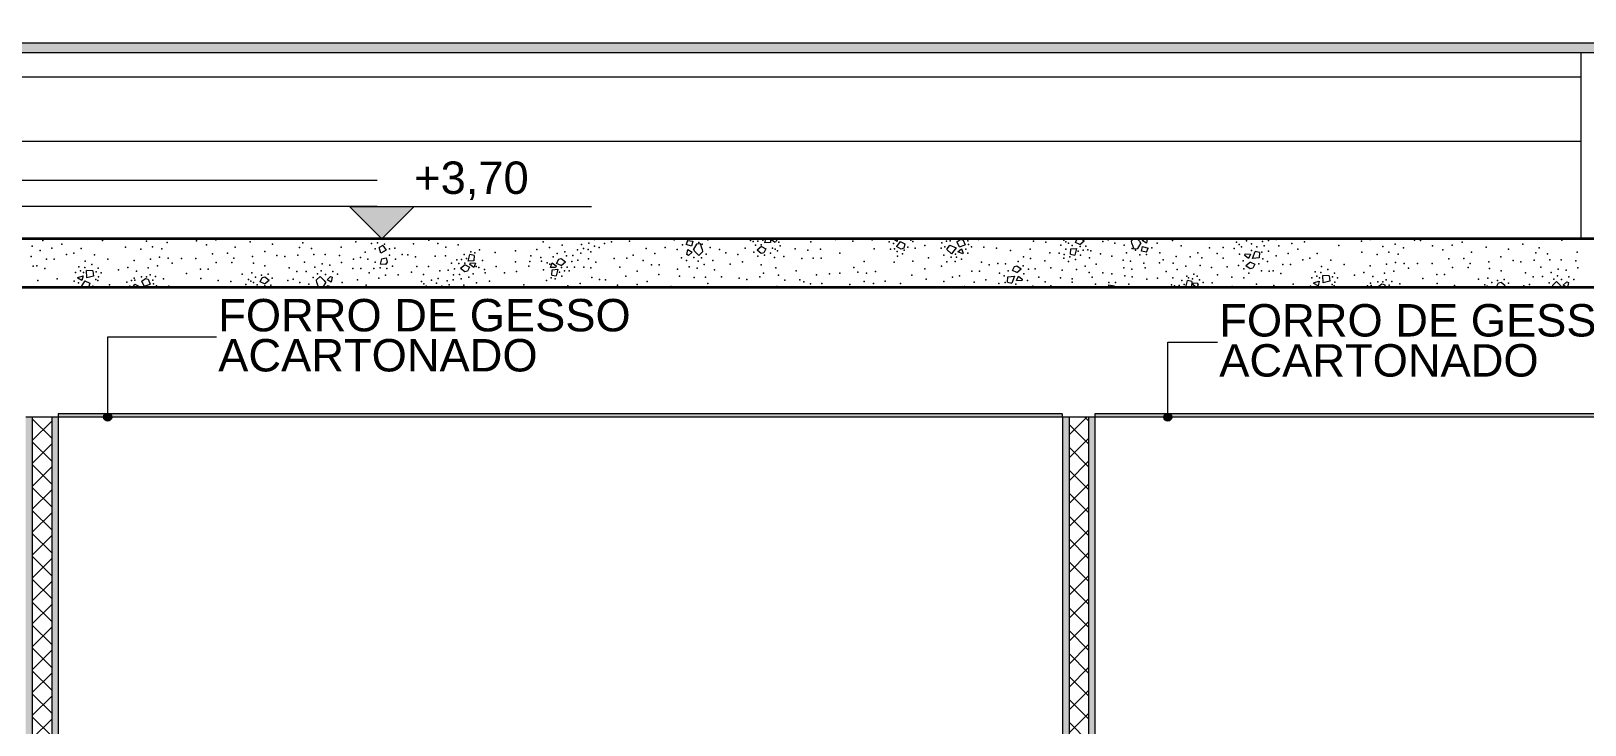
# Model space of a CAD drawing. Header units: metres. Extents: x -1783 to 21505, y -57 to 13660.
# Drawn here: x 17388 to 17867.5, y 7532 to 7746 of the extents above; entities that cross this region are included whole.
import ezdxf

# ---------------------------------------------------------------- set-up
doc = ezdxf.new("R2010")
doc.units = ezdxf.units.M
doc.header["$MEASUREMENT"] = 0
doc.linetypes.add('broken', pattern=[2.46944, 1.41111, -1.05833])
for name, color, linetype, lineweight, true_color in [('01_A Corte AA_1_COTAS CORTE_Caneta_No__25', 7, 'Continuous', 13, 0x982312), ('01_A Corte AA_1_ESTRUTURA-COB.EST_Caneta_No__16', 7, 'Continuous', 0, 0xc9c9c9), ('01_A Corte AA_1_ESTRUTURA-COB.EST_Caneta_No__97', 7, 'Continuous', 5, 0x6b6b6b)]:
    doc.layers.add(name, color=color, linetype=linetype, lineweight=lineweight, true_color=true_color)
for name, color, linetype, lineweight in [('01_A Corte AA_1_ESTRUTURA-COB.EST_Caneta_No__241', 7, 'Continuous', 13), ('01_A Corte AA_1_FORRO.EXEC_Caneta_No__241', 7, 'Continuous', 13), ('01_A Corte AA_1_LAJES.EST_Caneta_No__1', 7, 'Continuous', 35), ('01_A Corte AA_1_LAJES.EST_Caneta_No__241', 7, 'Continuous', 13), ('01_A Corte AA_1_NOTAS-LAYOUT.EXEC_Caneta_No__241', 7, 'Continuous', 13), ('01_A Corte AA_1_NOTAS-LAYOUT.EXEC_Caneta_No__5', 7, 'Continuous', 15), ('01_A Corte AA_1_PAREDE CONSTRUIR_Caneta_No__241', 7, 'Continuous', 13), ('01_A Corte AA_1_PAREDE CONSTRUIR_Caneta_No__83', 84, 'Continuous', 0)]:
    doc.layers.add(name, color=color, linetype=linetype, lineweight=lineweight)
for name, color, linetype in [('01_A Corte AA_1_FORRO.EXEC', 7, 'Continuous'), ('01_A Corte AA_1_NOTAS-LAYOUT.EXEC', 7, 'Continuous'), ('01_A Corte AA_1_PAREDE CONSTRUIR', 7, 'Continuous'), ('cotas', 7, 'Continuous'), ('COTAS EXECUTIVO.EXEC', 7, 'Continuous')]:
    doc.layers.add(name, color=color, linetype=linetype)
doc.styles.add('GENERATED_STYLE_1', font='arial.ttf')
pattern_1 = [(45, (22447.5286, 7311.9294), (-3.535534, 3.535534), []), (135, (22447.5286, 7311.9294), (3.535534, 3.535534), [])]

# ---------------------------------------------------------------- blocks, each defined once
blk = doc.blocks.new('*X6658', base_point=(-79.8343, -33.8088))
at = {"layer": '01_A Corte AA_1_LAJES.EST_Caneta_No__241', "color": 7, "linetype": 'Continuous', "lineweight": 13, "ltscale": 1000}
for p, q in [((-48.5696, 3.6953), (-48.5742, 3.6828)), ((-48.5696, 3.6953), (-48.5532, 3.6924)), ((-48.5532, 3.6924), (-48.5573, 3.6771)), ((-48.3316, 3.6877), (-48.3286, 3.7)), ((-48.3138, 3.7), (-48.3142, 3.6888)), ((-48.3098, 3.6962), (-48.3089, 3.7)), ((-48.3017, 3.6895), (-48.3098, 3.6962)), ((-48.2938, 3.6977), (-48.2963, 3.6916)), ((-48.2938, 3.6977), (-48.2953, 3.7)), ((-47.9233, 3.6922), (-47.9362, 3.6998)), ((-47.9215, 3.7), (-47.9233, 3.6922)), ((-47.7385, 3.6906), (-47.7268, 3.6985)), ((-47.7268, 3.6985), (-47.7187, 3.6962)), ((-47.7187, 3.6962), (-47.7127, 3.6812)), ((-47.373, 3.6889), (-47.3676, 3.7)), ((-47.3597, 3.6825), (-47.346, 3.6936)), ((-47.3541, 3.7), (-47.346, 3.6936)), ((-47.1993, 3.6943), (-47.1934, 3.7)), ((-47.1984, 3.6859), (-47.1993, 3.6943)), ((-47.1824, 3.7), (-47.1755, 3.6929)), ((-47.1755, 3.6929), (-47.1712, 3.6858)), ((-47.167, 3.6945), (-47.1611, 3.7)), ((-47.1538, 3.687), (-47.167, 3.6945)), ((-47.1515, 3.7), (-47.1538, 3.687)), ((-49.5097, 3.679), (-49.5218, 3.6735)), ((-49.5164, 3.6556), (-49.5218, 3.6735)), ((-49.5002, 3.6654), (-49.5164, 3.6556)), ((-49.5097, 3.679), (-49.5002, 3.6654)), ((-49.2462, 3.6312), (-49.2411, 3.6518)), ((-49.2281, 3.649), (-49.2411, 3.6518)), ((-49.2281, 3.649), (-49.2288, 3.6323)), ((-48.5573, 3.6771), (-48.5742, 3.6828)), ((-48.5717, 3.6512), (-48.5688, 3.6668)), ((-48.5666, 3.6491), (-48.5717, 3.6512)), ((-48.5688, 3.6668), (-48.5556, 3.6593)), ((-48.5556, 3.6593), (-48.5666, 3.6491)), ((-48.5422, 3.684), (-48.5514, 3.668)), ((-48.5471, 3.661), (-48.5514, 3.668)), ((-48.5349, 3.6484), (-48.5471, 3.661)), ((-48.5302, 3.6847), (-48.5422, 3.684)), ((-48.5233, 3.6596), (-48.5349, 3.6484)), ((-48.5242, 3.668), (-48.5302, 3.6847)), ((-48.5242, 3.668), (-48.5233, 3.6596)), ((-48.3417, 3.6759), (-48.3553, 3.6648)), ((-48.3427, 3.6548), (-48.3553, 3.6648)), ((-48.3345, 3.6568), (-48.3427, 3.6548)), ((-48.3417, 3.6759), (-48.3284, 3.6695)), ((-48.3284, 3.6695), (-48.3345, 3.6568)), ((-48.3142, 3.6888), (-48.3316, 3.6877)), ((-48.3017, 3.6895), (-48.2963, 3.6916)), ((-47.914, 3.6917), (-47.9246, 3.6759)), ((-47.9106, 3.668), (-47.9246, 3.6759)), ((-47.914, 3.6917), (-47.8987, 3.6849)), ((-47.9028, 3.6713), (-47.9106, 3.668)), ((-47.8987, 3.6849), (-47.9028, 3.6713)), ((-47.7692, 3.6668), (-47.7603, 3.6809)), ((-47.7692, 3.6668), (-47.7551, 3.654)), ((-47.7603, 3.6809), (-47.7413, 3.6721)), ((-47.7413, 3.6721), (-47.7551, 3.654)), ((-47.7309, 3.6757), (-47.7385, 3.6906)), ((-47.7359, 3.6601), (-47.724, 3.6694)), ((-47.7206, 3.6535), (-47.7359, 3.6601)), ((-47.7309, 3.6757), (-47.7127, 3.6812)), ((-47.724, 3.6694), (-47.7187, 3.6554)), ((-47.7187, 3.6554), (-47.7206, 3.6535)), ((-47.3878, 3.6529), (-47.3872, 3.6696)), ((-47.3878, 3.6529), (-47.3748, 3.6501)), ((-47.3872, 3.6696), (-47.3698, 3.6707)), ((-47.3698, 3.6707), (-47.3748, 3.6501)), ((-47.3597, 3.6825), (-47.373, 3.6889)), ((-47.1984, 3.6859), (-47.1924, 3.6692)), ((-47.1924, 3.6692), (-47.1804, 3.6699)), ((-47.1804, 3.6699), (-47.1712, 3.6858)), ((-47.1694, 3.6615), (-47.1653, 3.6768)), ((-47.153, 3.6586), (-47.1694, 3.6615)), ((-47.1653, 3.6768), (-47.1484, 3.6711)), ((-47.153, 3.6586), (-47.1484, 3.6711)), ((-46.8501, 3.6487), (-46.8488, 3.654)), ((-46.8385, 3.6392), (-46.8501, 3.6487)), ((-46.8488, 3.654), (-46.8329, 3.6532)), ((-46.8329, 3.6532), (-46.8385, 3.6392)), ((-46.8263, 3.6394), (-46.8178, 3.6607)), ((-46.8048, 3.6579), (-46.8178, 3.6607)), ((-46.8048, 3.6579), (-46.8054, 3.6412)), ((-50.4233, 3.5799), (-50.424, 3.6026)), ((-50.405, 3.6016), (-50.424, 3.6026)), ((-50.405, 3.6016), (-50.403, 3.585)), ((-49.5143, 3.6385), (-49.5185, 3.6214)), ((-49.5023, 3.621), (-49.5185, 3.6214)), ((-49.5143, 3.6385), (-49.4998, 3.6414)), ((-49.4971, 3.6276), (-49.5023, 3.621)), ((-49.4998, 3.6414), (-49.4971, 3.6276)), ((-49.2563, 3.6194), (-49.2699, 3.6083)), ((-49.2573, 3.5983), (-49.2699, 3.6083)), ((-49.2491, 3.6003), (-49.2573, 3.5983)), ((-49.2563, 3.6194), (-49.2429, 3.613)), ((-49.2429, 3.613), (-49.2491, 3.6003)), ((-49.2288, 3.6323), (-49.2462, 3.6312)), ((-49.2411, 3.6207), (-49.2397, 3.6259)), ((-49.2295, 3.6111), (-49.2411, 3.6207)), ((-49.2397, 3.6259), (-49.2238, 3.6252)), ((-49.2238, 3.6252), (-49.2295, 3.6111)), ((-48.9927, 3.6121), (-48.9871, 3.6261)), ((-48.9768, 3.6113), (-48.9927, 3.6121)), ((-48.9884, 3.5882), (-48.9878, 3.6049)), ((-48.9878, 3.6049), (-48.9704, 3.606)), ((-48.9871, 3.6261), (-48.9755, 3.6166)), ((-48.9755, 3.6166), (-48.9768, 3.6113)), ((-48.9704, 3.606), (-48.9754, 3.5854)), ((-48.9736, 3.6242), (-48.9674, 3.6369)), ((-48.9602, 3.6178), (-48.9736, 3.6242)), ((-48.9674, 3.6369), (-48.9593, 3.639)), ((-48.9602, 3.6178), (-48.9466, 3.6289)), ((-48.9593, 3.639), (-48.9466, 3.6289)), ((-47.5674, 3.6024), (-47.5613, 3.6151)), ((-47.5541, 3.596), (-47.5674, 3.6024)), ((-47.5613, 3.6151), (-47.5531, 3.6172)), ((-47.5541, 3.596), (-47.5404, 3.6072)), ((-47.5531, 3.6172), (-47.5404, 3.6072)), ((-46.8329, 3.6283), (-46.8466, 3.6172)), ((-46.8339, 3.6072), (-46.8466, 3.6172)), ((-46.8257, 3.6092), (-46.8339, 3.6072)), ((-46.8329, 3.6283), (-46.8196, 3.6219)), ((-46.8054, 3.6412), (-46.8263, 3.6394)), ((-46.8196, 3.6219), (-46.8257, 3.6092)), ((-50.4514, 3.5786), (-50.4511, 3.5812)), ((-50.4384, 3.571), (-50.4514, 3.5786)), ((-50.4511, 3.5812), (-50.4351, 3.5858)), ((-50.4291, 3.5705), (-50.4398, 3.5547)), ((-50.4313, 3.55), (-50.4398, 3.5547)), ((-50.4351, 3.5858), (-50.4384, 3.571)), ((-50.4291, 3.5705), (-50.4139, 3.5637)), ((-50.403, 3.585), (-50.4233, 3.5799)), ((-50.4139, 3.5637), (-50.418, 3.5502)), ((-50.2817, 3.55), (-50.2755, 3.5597)), ((-50.2755, 3.5597), (-50.2565, 3.5509)), ((-50.2565, 3.5509), (-50.2572, 3.55)), ((-50.2536, 3.5694), (-50.2419, 3.5774)), ((-50.2461, 3.5545), (-50.2536, 3.5694)), ((-50.2461, 3.5545), (-50.2279, 3.5601)), ((-50.2419, 3.5774), (-50.2338, 3.5751)), ((-50.2338, 3.5751), (-50.2279, 3.5601)), ((-49.8882, 3.5677), (-49.882, 3.5804)), ((-49.8748, 3.5613), (-49.8882, 3.5677)), ((-49.882, 3.5804), (-49.8738, 3.5824)), ((-49.8748, 3.5613), (-49.8612, 3.5724)), ((-49.8738, 3.5824), (-49.8612, 3.5724)), ((-49.7145, 3.5731), (-49.7029, 3.5843)), ((-49.7136, 3.5647), (-49.7145, 3.5731)), ((-49.7136, 3.5647), (-49.7083, 3.55)), ((-49.7029, 3.5843), (-49.6907, 3.5717)), ((-49.6949, 3.55), (-49.6864, 3.5647)), ((-49.6907, 3.5717), (-49.6864, 3.5647)), ((-49.6821, 3.5734), (-49.6711, 3.5836)), ((-49.669, 3.5659), (-49.6821, 3.5734)), ((-49.682, 3.55), (-49.6804, 3.5556)), ((-49.6804, 3.5556), (-49.6636, 3.5499)), ((-49.6711, 3.5836), (-49.6661, 3.5815)), ((-49.6661, 3.5815), (-49.669, 3.5659)), ((-48.9884, 3.5882), (-48.9754, 3.5854)), ((-47.5822, 3.5664), (-47.5816, 3.5831)), ((-47.5822, 3.5664), (-47.5693, 3.5636)), ((-47.5816, 3.5831), (-47.5607, 3.585)), ((-47.5607, 3.585), (-47.5693, 3.5636)), ((-47.5542, 3.5711), (-47.5485, 3.5851)), ((-47.5383, 3.5704), (-47.5542, 3.5711)), ((-47.5485, 3.5851), (-47.5369, 3.5756)), ((-47.5369, 3.5756), (-47.5383, 3.5704)), ((-47.27, 3.5581), (-47.273, 3.55)), ((-47.27, 3.5581), (-47.2536, 3.5552)), ((-47.2536, 3.5552), (-47.255, 3.55)), ((-47.032, 3.5505), (-47.0269, 3.5711)), ((-47.0146, 3.5517), (-47.032, 3.5505)), ((-47.0139, 3.5683), (-47.0269, 3.5711)), ((-47.0139, 3.5683), (-47.0146, 3.5517)), ((-47.0102, 3.559), (-47.0089, 3.5642)), ((-47.0021, 3.5523), (-47.0102, 3.559)), ((-47.0089, 3.5642), (-46.9963, 3.5636)), ((-47.0021, 3.5523), (-46.9966, 3.5544)), ((-46.9942, 3.5605), (-46.9966, 3.5544)), ((-46.9942, 3.5605), (-46.9963, 3.5636)), ((-46.6366, 3.5626), (-46.6364, 3.5652)), ((-46.6236, 3.555), (-46.6366, 3.5626)), ((-46.6364, 3.5652), (-46.6203, 3.5698)), ((-46.6203, 3.5698), (-46.6236, 3.555)), ((-46.6143, 3.5545), (-46.6174, 3.55)), ((-46.6143, 3.5545), (-46.6043, 3.55)), ((-46.6085, 3.5638), (-46.6092, 3.5866)), ((-46.5902, 3.5855), (-46.6092, 3.5866)), ((-46.5882, 3.569), (-46.6085, 3.5638)), ((-46.5902, 3.5855), (-46.5882, 3.569)), ((-46.4388, 3.5534), (-46.4271, 3.5614)), ((-46.4371, 3.55), (-46.4388, 3.5534)), ((-46.4271, 3.5614), (-46.419, 3.559)), ((-46.419, 3.559), (-46.4154, 3.55)), ((-46.0734, 3.5517), (-46.0672, 3.5644)), ((-46.0699, 3.55), (-46.0734, 3.5517)), ((-46.0672, 3.5644), (-46.0591, 3.5664)), ((-46.0591, 3.5664), (-46.0464, 3.5564)), ((-46.0542, 3.55), (-46.0464, 3.5564)), ((-45.8997, 3.5571), (-45.8881, 3.5683)), ((-45.8989, 3.55), (-45.8997, 3.5571)), ((-45.8881, 3.5683), (-45.8759, 3.5557)), ((-45.8759, 3.5557), (-45.8724, 3.55)), ((-45.8674, 3.5573), (-45.8564, 3.5675)), ((-45.8542, 3.5498), (-45.8674, 3.5573)), ((-45.8564, 3.5675), (-45.8513, 3.5655)), ((-45.8513, 3.5655), (-45.8542, 3.5498))]:
    blk.add_line(p, q, dxfattribs=at)
for p in [(-50.5595, 3.6944), (-50.3746, 3.6951), (-50.2388, 3.6924), (-50.2006, 3.6996), (-50.0854, 3.694), (-50.0253, 3.6966), (-49.8069, 3.6997), (-49.4904, 3.6987), (-49.455, 3.6992), (-49.3684, 3.696), (-49.2953, 3.6991), (-49.2124, 3.6996), (-48.9091, 3.6996), (-48.8568, 3.6975), (-48.7485, 3.6927), (-48.6105, 3.6971), (-48.5075, 3.6973), (-48.3757, 3.6952), (-48.367, 3.6922), (-48.3525, 3.6929), (-48.3369, 3.6962), (-48.1135, 3.6977), (-48.0599, 3.6929), (-48.0002, 3.6974), (-47.8805, 3.6961), (-47.8744, 3.6922), (-47.7709, 3.6926), (-47.7597, 3.6934), (-47.7045, 3.6937), (-47.6715, 3.6983), (-47.5564, 3.6992), (-47.5025, 3.693), (-47.4089, 3.6958), (-47.3359, 3.6999), (-47.2884, 3.6922), (-47.2715, 3.6966), (-47.0734, 3.6945), (-47.0068, 3.6997), (-46.8449, 3.6939), (-46.8241, 3.6991), (-46.7775, 3.695), (-46.7535, 3.6981), (-46.4897, 3.6924), (-46.4633, 3.698), (-46.326, 3.6957), (-46.3079, 3.695), (-45.8957, 3.6994), (-45.8714, 3.6957), (-50.5952, 3.6459), (-50.5923, 3.6779), (-50.5677, 3.664), (-50.5316, 3.6711), (-50.5009, 3.6838), (-50.4862, 3.6512), (-50.4639, 3.656), (-50.4413, 3.6707), (-50.3994, 3.6505), (-50.3037, 3.6748), (-50.2564, 3.6677), (-50.2209, 3.6753), (-50.1916, 3.6691), (-50.1756, 3.6884), (-50.0541, 3.6816), (-50.0358, 3.6542), (-49.9894, 3.6557), (-49.9654, 3.6748), (-49.9199, 3.6905), (-49.9122, 3.6452), (-49.8746, 3.6605), (-49.8507, 3.6839), (-49.8372, 3.6491), (-49.8129, 3.6453), (-49.7724, 3.6499), (-49.7668, 3.673), (-49.7566, 3.6878), (-49.7305, 3.6702), (-49.7232, 3.6514), (-49.6884, 3.6515), (-49.6436, 3.6481), (-49.6388, 3.6748), (-49.5933, 3.6905), (-49.5648, 3.6593), (-49.5453, 3.6853), (-49.5334, 3.6687), (-49.5263, 3.6878), (-49.5047, 3.6838), (-49.4898, 3.6499), (-49.4896, 3.6696), (-49.4734, 3.6714), (-49.4507, 3.6512), (-49.4327, 3.6505), (-49.4151, 3.685), (-49.3486, 3.6461), (-49.3406, 3.686), (-49.3165, 3.6478), (-49.3156, 3.6748), (-49.2774, 3.682), (-49.259, 3.6519), (-49.2381, 3.6604), (-49.226, 3.6573), (-49.2117, 3.666), (-49.163, 3.6582), (-49.1006, 3.6629), (-49.0528, 3.6474), (-49.0352, 3.6676), (-49.0152, 3.6906), (-48.9959, 3.6729), (-48.9849, 3.6447), (-48.972, 3.6552), (-48.9567, 3.68), (-48.9479, 3.6603), (-48.9435, 3.6477), (-48.9241, 3.6483), (-48.9091, 3.6665), (-48.8991, 3.6554), (-48.8966, 3.6826), (-48.8907, 3.67), (-48.8761, 3.6667), (-48.8739, 3.6866), (-48.8685, 3.6598), (-48.8573, 3.6771), (-48.8421, 3.6728), (-48.826, 3.6861), (-48.8042, 3.6909), (-48.7372, 3.6497), (-48.6977, 3.6707), (-48.6705, 3.6548), (-48.6385, 3.6733), (-48.6019, 3.6675), (-48.5854, 3.6815), (-48.535, 3.6889), (-48.525, 3.6838), (-48.5126, 3.6523), (-48.4999, 3.6729), (-48.4712, 3.6676), (-48.4511, 3.6573), (-48.4149, 3.652), (-48.3916, 3.6708), (-48.3655, 3.6585), (-48.3604, 3.6806), (-48.3524, 3.6466), (-48.3429, 3.6819), (-48.3319, 3.6494), (-48.3137, 3.6556), (-48.3074, 3.6716), (-48.2992, 3.6677), (-48.2925, 3.6626), (-48.2876, 3.6896), (-48.284, 3.678), (-48.2726, 3.6457), (-48.2374, 3.6688), (-48.1989, 3.6654), (-48.1892, 3.6905), (-48.159, 3.6683), (-48.1003, 3.6563), (-47.9942, 3.6696), (-47.9471, 3.6907), (-47.943, 3.668), (-47.9341, 3.6853), (-47.9312, 3.6687), (-47.9231, 3.6611), (-47.9222, 3.647), (-47.9059, 3.6533), (-47.9015, 3.665), (-47.8895, 3.6748), (-47.867, 3.6712), (-47.838, 3.6792), (-47.7874, 3.6713), (-47.7853, 3.6879), (-47.7788, 3.6496), (-47.7753, 3.6755), (-47.743, 3.6531), (-47.7112, 3.668), (-47.7045, 3.6556), (-47.703, 3.6827), (-47.6934, 3.6758), (-47.6555, 3.6746), (-47.6165, 3.6714), (-47.5731, 3.6638), (-47.5122, 3.6679), (-47.4639, 3.6896), (-47.4513, 3.6572), (-47.4231, 3.6554), (-47.4174, 3.6804), (-47.4072, 3.6521), (-47.4026, 3.6677), (-47.4022, 3.6907), (-47.394, 3.6868), (-47.3899, 3.6446), (-47.383, 3.679), (-47.3644, 3.6622), (-47.3585, 3.6765), (-47.357, 3.65), (-47.3489, 3.6655), (-47.3409, 3.6778), (-47.3344, 3.6662), (-47.3257, 3.6632), (-47.2952, 3.6542), (-47.2609, 3.6469), (-47.2514, 3.6862), (-47.2227, 3.681), (-47.2151, 3.6566), (-47.1976, 3.6701), (-47.1877, 3.665), (-47.1739, 3.6509), (-47.1532, 3.6517), (-47.1372, 3.6723), (-47.1207, 3.6864), (-47.1121, 3.6568), (-47.0615, 3.6457), (-47.0463, 3.6787), (-47.0191, 3.6443), (-46.9954, 3.6567), (-46.9587, 3.6722), (-46.9359, 3.6543), (-46.9166, 3.6734), (-46.8825, 3.6707), (-46.8755, 3.6896), (-46.8679, 3.6826), (-46.8665, 3.6529), (-46.8606, 3.6754), (-46.8299, 3.664), (-46.8293, 3.6844), (-46.8127, 3.6749), (-46.7979, 3.6586), (-46.7959, 3.6915), (-46.79, 3.6789), (-46.7775, 3.6619), (-46.7529, 3.648), (-46.7447, 3.6784), (-46.7168, 3.655), (-46.7055, 3.6855), (-46.6862, 3.6678), (-46.6661, 3.6908), (-46.6265, 3.6547), (-46.5598, 3.6791), (-46.489, 3.6588), (-46.4417, 3.6517), (-46.424, 3.6764), (-46.4061, 3.6593), (-46.3858, 3.6836), (-46.3769, 3.6531), (-46.3608, 3.6724), (-46.2706, 3.678), (-46.2393, 3.6656), (-46.2105, 3.6806), (-46.1791, 3.69), (-46.1506, 3.6588), (-46.1052, 3.6745), (-46.0598, 3.6445), (-46.0359, 3.6679), (-45.9921, 3.6837), (-45.952, 3.657), (-45.9418, 3.6718), (-45.9157, 3.6542), (-45.824, 3.6588), (-50.5893, 3.6161), (-50.5779, 3.6171), (-50.5534, 3.6089), (-50.5479, 3.637), (-50.5243, 3.6369), (-50.448, 3.6139), (-50.443, 3.6009), (-50.4301, 3.6119), (-50.4286, 3.631), (-50.4084, 3.621), (-50.3948, 3.5987), (-50.388, 3.6096), (-50.3588, 3.6369), (-50.3262, 3.6044), (-50.2972, 3.6121), (-50.2776, 3.6327), (-50.2697, 3.6), (-50.2338, 3.6105), (-50.2272, 3.6377), (-50.2055, 3.6165), (-50.1995, 3.643), (-50.1726, 3.6401), (-50.1597, 3.6251), (-50.1316, 3.6397), (-50.087, 3.6397), (-50.0728, 3.6062), (-50.0489, 3.6064), (-50.0244, 3.6271), (-49.9756, 3.6271), (-49.9696, 3.6403), (-49.9096, 3.6248), (-49.8738, 3.617), (-49.7991, 3.6109), (-49.7754, 3.5989), (-49.7516, 3.6283), (-49.7463, 3.5994), (-49.7198, 3.6123), (-49.7005, 3.6018), (-49.6977, 3.6227), (-49.6733, 3.619), (-49.6648, 3.5992), (-49.6371, 3.6266), (-49.6023, 3.6085), (-49.6007, 3.6376), (-49.5794, 3.6424), (-49.5781, 3.6087), (-49.556, 3.6378), (-49.5375, 3.6082), (-49.5339, 3.6282), (-49.5179, 3.6102), (-49.4975, 3.6083), (-49.48, 3.6152), (-49.4709, 3.6378), (-49.4213, 3.5967), (-49.4087, 3.644), (-49.4054, 3.6142), (-49.3694, 3.6151), (-49.334, 3.6013), (-49.3079, 3.6033), (-49.2983, 3.6248), (-49.2893, 3.6073), (-49.2815, 3.6357), (-49.275, 3.6241), (-49.2671, 3.6364), (-49.2574, 3.6254), (-49.2515, 3.6397), (-49.2219, 3.6151), (-49.2138, 3.6111), (-49.2022, 3.6331), (-49.1963, 3.6057), (-49.1605, 3.6142), (-49.1002, 3.6288), (-49.0975, 3.5993), (-49.0599, 3.6159), (-49.0559, 3.6296), (-49.0221, 3.6424), (-49.0203, 3.6315), (-49.0143, 3.6041), (-49.0027, 3.6261), (-48.9946, 3.6221), (-48.965, 3.5976), (-48.9591, 3.6118), (-48.9495, 3.6009), (-48.9415, 3.6131), (-48.935, 3.6015), (-48.9273, 3.63), (-48.9183, 3.6124), (-48.9087, 3.6339), (-48.8897, 3.6131), (-48.8749, 3.6383), (-48.8685, 3.6109), (-48.8526, 3.6283), (-48.7962, 3.639), (-48.7791, 3.613), (-48.7574, 3.6405), (-48.7252, 3.6), (-48.7064, 3.6329), (-48.681, 3.6195), (-48.6569, 3.6197), (-48.6007, 3.6061), (-48.5883, 3.6419), (-48.573, 3.6335), (-48.5645, 3.6137), (-48.5506, 3.6423), (-48.5401, 3.61), (-48.5373, 3.6309), (-48.5266, 3.6409), (-48.518, 3.6204), (-48.4915, 3.6333), (-48.4862, 3.6044), (-48.4387, 3.6218), (-48.3999, 3.6295), (-48.3427, 3.6203), (-48.3019, 3.6424), (-48.2975, 3.6102), (-48.2347, 3.6011), (-48.2171, 3.6393), (-48.1816, 3.6399), (-48.1578, 3.6401), (-48.0569, 3.6121), (-48.0439, 3.5971), (-48.025, 3.6298), (-47.9894, 3.5995), (-47.9319, 3.6276), (-47.8742, 3.6314), (-47.8371, 3.607), (-47.8262, 3.6418), (-47.786, 3.6162), (-47.7695, 3.6291), (-47.7563, 3.643), (-47.7436, 3.6301), (-47.7393, 3.6433), (-47.7243, 3.6376), (-47.6922, 3.6003), (-47.6686, 3.6002), (-47.6631, 3.6283), (-47.6387, 3.6202), (-47.6125, 3.6242), (-47.5883, 3.6228), (-47.5805, 3.6017), (-47.5493, 3.6302), (-47.5341, 3.6164), (-47.5335, 3.6441), (-47.5173, 3.6062), (-47.5118, 3.6393), (-47.4974, 3.6073), (-47.4677, 3.6322), (-47.4483, 3.6101), (-47.4138, 3.6034), (-47.4085, 3.6407), (-47.3941, 3.6299), (-47.3724, 3.6364), (-47.3693, 3.6051), (-47.3431, 3.6156), (-47.3309, 3.5963), (-47.3291, 3.6413), (-47.3088, 3.6221), (-47.2257, 3.634), (-47.2239, 3.6101), (-47.2031, 3.6307), (-47.1991, 3.6066), (-47.1621, 3.6248), (-47.1578, 3.6102), (-47.1132, 3.6257), (-47.1017, 3.6352), (-47.093, 3.5991), (-47.0708, 3.6249), (-47.0586, 3.6056), (-47.0324, 3.6161), (-46.988, 3.6178), (-46.9826, 3.6413), (-46.9534, 3.6111), (-46.9165, 3.6399), (-46.9044, 3.6139), (-46.8697, 3.6182), (-46.8547, 3.6319), (-46.8529, 3.6079), (-46.8065, 3.6227), (-46.7988, 3.6016), (-46.7944, 3.6382), (-46.7804, 3.6298), (-46.7746, 3.6001), (-46.7631, 3.601), (-46.7331, 3.621), (-46.7096, 3.6209), (-46.6714, 3.6352), (-46.6491, 3.6399), (-46.6332, 3.5979), (-46.6138, 3.615), (-46.5936, 3.605), (-46.5846, 3.6345), (-46.544, 3.6208), (-46.4628, 3.6167), (-46.4124, 3.6217), (-46.3907, 3.6005), (-46.3848, 3.6269), (-46.3579, 3.6241), (-46.3449, 3.6091), (-46.3168, 3.6237), (-46.2722, 3.6236), (-46.221, 3.6382), (-46.2097, 3.6111), (-46.1746, 3.6397), (-46.1608, 3.6111), (-46.1548, 3.6243), (-46.0974, 3.6292), (-46.0948, 3.6088), (-46.059, 3.601), (-46.0224, 3.6331), (-45.9981, 3.6293), (-45.9577, 3.6339), (-45.9368, 3.6123), (-45.9085, 3.6354), (-45.905, 3.5963), (-45.8829, 3.6067), (-45.8736, 3.6355), (-45.8585, 3.603), (-45.8288, 3.6321), (-45.8223, 3.6105), (-50.5751, 3.5717), (-50.5153, 3.5762), (-50.4623, 3.5695), (-50.4583, 3.5959), (-50.4493, 3.5641), (-50.434, 3.5957), (-50.4047, 3.5536), (-50.3957, 3.5749), (-50.3896, 3.571), (-50.3874, 3.5825), (-50.3821, 3.5501), (-50.3792, 3.5953), (-50.3532, 3.558), (-50.3026, 3.5501), (-50.3005, 3.5668), (-50.2905, 3.5543), (-50.286, 3.5715), (-50.2771, 3.579), (-50.2748, 3.5722), (-50.2544, 3.5831), (-50.239, 3.5831), (-50.2282, 3.5894), (-50.2197, 3.5726), (-50.2182, 3.5615), (-50.2116, 3.584), (-50.2086, 3.5546), (-50.1866, 3.5771), (-50.1706, 3.5535), (-50.1316, 3.5502), (-50.1155, 3.5932), (-50.0716, 3.578), (-50.0177, 3.5718), (-49.9791, 3.5684), (-49.9439, 3.5915), (-49.9326, 3.5592), (-49.9241, 3.5746), (-49.9173, 3.5696), (-49.9147, 3.5948), (-49.9092, 3.5656), (-49.9028, 3.5816), (-49.8982, 3.5579), (-49.8847, 3.5879), (-49.8737, 3.5553), (-49.8641, 3.5906), (-49.8561, 3.5566), (-49.8511, 3.5788), (-49.8036, 3.571), (-49.7867, 3.5754), (-49.7666, 3.5651), (-49.7379, 3.5598), (-49.7252, 3.5804), (-49.7112, 3.5918), (-49.6872, 3.5904), (-49.6524, 3.5512), (-49.6495, 3.5908), (-49.6359, 3.5652), (-49.5886, 3.5733), (-49.5614, 3.5575), (-49.5527, 3.5953), (-49.5219, 3.5785), (-49.5017, 3.5877), (-49.4739, 3.551), (-49.4629, 3.5892), (-49.4317, 3.5523), (-49.3907, 3.5684), (-49.3842, 3.5899), (-49.3831, 3.5614), (-49.3758, 3.5542), (-49.36, 3.5728), (-49.3445, 3.5632), (-49.3393, 3.5779), (-49.3279, 3.5538), (-49.3111, 3.5703), (-49.3052, 3.5578), (-49.2927, 3.5738), (-49.2924, 3.5889), (-49.2731, 3.5895), (-49.2687, 3.5769), (-49.2599, 3.5572), (-49.2446, 3.582), (-49.2316, 3.5925), (-49.2206, 3.5643), (-49.1944, 3.5948), (-49.1813, 3.5696), (-49.1342, 3.595), (-49.075, 3.5579), (-49.0049, 3.5712), (-48.9905, 3.58), (-48.9785, 3.5768), (-48.9575, 3.5853), (-48.9392, 3.5552), (-48.901, 3.5624), (-48.8759, 3.5512), (-48.8652, 3.581), (-48.8412, 3.5745), (-48.8231, 3.5738), (-48.7858, 3.5568), (-48.7606, 3.585), (-48.7257, 3.5594), (-48.6943, 3.5689), (-48.6584, 3.5905), (-48.6203, 3.5533), (-48.5942, 3.5846), (-48.5494, 3.5812), (-48.5145, 3.5813), (-48.5073, 3.5625), (-48.4653, 3.5828), (-48.457, 3.5506), (-48.4109, 3.5783), (-48.3865, 3.5745), (-48.3469, 3.5829), (-48.3355, 3.5943), (-48.2937, 3.5533), (-48.2895, 3.5878), (-48.2697, 3.5724), (-48.2267, 3.5506), (-48.2233, 3.574), (-48.211, 3.5675), (-48.1908, 3.5615), (-48.1721, 3.5885), (-48.1554, 3.562), (-48.1318, 3.5923), (-48.0997, 3.5944), (-48.0688, 3.5588), (-48.0249, 3.5681), (-48.017, 3.5943), (-47.9957, 3.562), (-47.9601, 3.5695), (-47.9128, 3.5624), (-47.8776, 3.5881), (-47.8338, 3.5752), (-47.7792, 3.568), (-47.7526, 3.5813), (-47.7303, 3.586), (-47.7156, 3.5534), (-47.6849, 3.5662), (-47.6489, 3.5732), (-47.6095, 3.5625), (-47.6066, 3.5945), (-47.5927, 3.5861), (-47.5891, 3.5657), (-47.5571, 3.5604), (-47.5323, 3.5924), (-47.5205, 3.5714), (-47.5046, 3.5537), (-47.4853, 3.5813), (-47.4659, 3.5669), (-47.4489, 3.5555), (-47.4192, 3.5799), (-47.3828, 3.5664), (-47.3827, 3.5769), (-47.3213, 3.5815), (-47.3109, 3.5599), (-47.2885, 3.5955), (-47.2698, 3.565), (-47.2609, 3.5918), (-47.2491, 3.5658), (-47.2353, 3.5517), (-47.2199, 3.586), (-47.2079, 3.5601), (-47.1973, 3.5826), (-47.1521, 3.5754), (-47.1195, 3.5789), (-47.0761, 3.5581), (-47.0726, 3.5799), (-47.0673, 3.555), (-47.0529, 3.5557), (-47.0448, 3.5712), (-47.0373, 3.559), (-47.0294, 3.5848), (-47.0239, 3.5797), (-47.0118, 3.5766), (-47.0077, 3.5913), (-46.9975, 3.5853), (-46.9902, 3.5739), (-46.988, 3.5524), (-46.9787, 3.5658), (-46.9504, 3.564), (-46.9341, 3.5891), (-46.8899, 3.5819), (-46.8896, 3.5533), (-46.8535, 3.5802), (-46.8378, 3.5941), (-46.8139, 3.5605), (-46.7603, 3.5557), (-46.7387, 3.5929), (-46.7005, 3.5602), (-46.6475, 3.5535), (-46.6435, 3.5799), (-46.6282, 3.5849), (-46.6192, 3.5797), (-46.6153, 3.5959), (-46.5809, 3.5589), (-46.58, 3.5827), (-46.5748, 3.555), (-46.5732, 3.5936), (-46.5726, 3.5665), (-46.5644, 3.5793), (-46.5115, 3.5884), (-46.4857, 3.5508), (-46.4824, 3.5961), (-46.4713, 3.5554), (-46.4623, 3.563), (-46.4601, 3.5562), (-46.4549, 3.584), (-46.4396, 3.567), (-46.4242, 3.5671), (-46.419, 3.5945), (-46.4134, 3.5734), (-46.4049, 3.5566), (-46.3968, 3.568), (-46.3718, 3.5611), (-46.3007, 3.5772), (-46.258, 3.5902), (-46.2568, 3.562), (-46.2341, 3.5904), (-46.2029, 3.5558), (-46.1643, 3.5524), (-46.1291, 3.5755), (-46.1093, 3.5586), (-46.1025, 3.5535), (-46.0999, 3.5788), (-46.088, 3.5656), (-46.0699, 3.5719), (-46.0494, 3.5746), (-46.0363, 3.5628), (-45.9888, 3.555), (-45.9843, 3.5949), (-45.9719, 3.5594), (-45.9606, 3.5829), (-45.9315, 3.5834), (-45.9104, 3.5643), (-45.8964, 3.5758), (-45.8857, 3.5858), (-45.8724, 3.5744), (-45.85, 3.5832), (-45.8347, 3.5748)]:
    blk.add_point(p, dxfattribs=at)

msp = doc.modelspace()

# ---------------------------------------------------------------- hatches: boundary and pattern name
at = {"layer": '01_A Corte AA_1_ESTRUTURA-COB.EST_Caneta_No__97', "linetype": 'Continuous', "lineweight": 5, "true_color": 0x6b6b6b}
h = msp.add_hatch(dxfattribs=at)
h.set_pattern_fill('AR_CONC_0001', color=251, scale=100, style=0, pattern_type=2)
h.set_pattern_definition([(50, (22447.53, 7311.93), (-54.6554, 4.78173), [5.715, -62.865]), (355, (22447.53, 7311.93), (-10.57303, 57.31705), [4.572, -50.29218]), (100.4514, (22452.083, 7311.53), (44.08237, 52.53533), [4.857, -53.42707]), (46.1842, (22447.53, 7327.17), (-81.3237, 12.6127), [8.5725, -94.2975]), (96.6356, (22454.306, 7326.12), (71.2212, 74.2278), [7.2855, -80.1407]), (351.1842, (22447.53, 7327.17), (71.2212, 74.2278), [6.858, -75.4379]), (21, (22455.15, 7323.36), (-45.48432, 30.67956), [5.715, -62.865]), (326, (22455.15, 7323.36), (18.5406, 55.2564), [4.572, -50.292]), (71.4514, (22458.94, 7320.803), (64.02493, 24.57683), [4.857, -53.427]), (37.5, (22447.529, 7311.93), (0.92658, 25.36651), [0, -49.6824, 0, -51.054, 0, -50.4825]), (7.5, (22447.53, 7311.93), (20.0459, 30.05417), [0, -29.1084, 0, -48.5394, 0, -19.2405]), (327.5, (22430.536, 7311.93), (-40.67718, 1.718623), [0, -19.05, 0, -59.436, 0, -78.867]), (317.5, (22422.916, 7311.93), (44.43875, 7.62795), [0, -24.765, 0, -39.4716, 0, -56.007])])
h.paths.add_polyline_path([(15816.125, 7742.312), (15816.125, 7739.297), (18026.125, 7739.297), (18026.125, 7742.312)])
at = {"layer": '01_A Corte AA_1_FORRO.EXEC', "linetype": 'Continuous', "lineweight": 0, "true_color": 0xffffff}
for points in [[(17706.197, 7627.929), (17396.363, 7627.929), (17396.363, 7626.929), (17706.197, 7626.929)], [(18026.125, 7627.929), (17716.292, 7627.929), (17716.292, 7626.929), (18026.125, 7626.929)]]:
    msp.add_hatch(color=7, dxfattribs=at).paths.add_polyline_path(points)
at = {"layer": '01_A Corte AA_1_NOTAS-LAYOUT.EXEC', "linetype": 'Continuous', "lineweight": 0, "true_color": 0x000000}
for points in [[(17410.382, 7626.929), (17410.477, 7626.451), (17410.748, 7626.046), (17411.153, 7625.775), (17411.632, 7625.679), (17412.11, 7625.775), (17412.516, 7626.046), (17412.787, 7626.451), (17412.882, 7626.929), (17412.787, 7627.408), (17412.516, 7627.813), (17412.11, 7628.084), (17411.632, 7628.179), (17411.153, 7628.084), (17410.748, 7627.813), (17410.477, 7627.408)], [(17737.496, 7626.929), (17737.591, 7626.451), (17737.862, 7626.046), (17738.268, 7625.775), (17738.746, 7625.679), (17739.225, 7625.775), (17739.63, 7626.046), (17739.901, 7626.451), (17739.996, 7626.929), (17739.901, 7627.408), (17739.63, 7627.813), (17739.225, 7628.084), (17738.746, 7628.179), (17738.268, 7628.084), (17737.862, 7627.813), (17737.591, 7627.408)]]:
    msp.add_hatch(color=18, dxfattribs=at).paths.add_polyline_path(points)
at = {"layer": '01_A Corte AA_1_PAREDE CONSTRUIR', "linetype": 'Continuous', "lineweight": 0, "true_color": 0xffffff}
for points in [[(17386.363, 7311.929), (17388.363, 7311.929), (17388.363, 7626.929), (17386.363, 7626.929)], [(17394.363, 7626.929), (17394.363, 7311.929), (17396.363, 7311.929), (17396.363, 7391.929), (17395.959, 7391.929), (17395.959, 7411.929), (17396.363, 7411.929), (17396.363, 7626.929)], [(17706.292, 7311.929), (17708.292, 7311.929), (17708.292, 7626.929), (17706.292, 7626.929)], [(17714.292, 7311.929), (17716.292, 7311.929), (17716.292, 7626.929), (17714.292, 7626.929)]]:
    msp.add_hatch(color=7, dxfattribs=at).paths.add_polyline_path(points)
at = {"layer": '01_A Corte AA_1_PAREDE CONSTRUIR_Caneta_No__83', "linetype": 'Continuous', "lineweight": 0}
h = msp.add_hatch(dxfattribs=at)
h.set_pattern_fill('PLACOMUR_0001', color=84, scale=100, style=0, pattern_type=2)
h.set_pattern_definition(pattern_1)
h.paths.add_polyline_path([(17388.363, 7626.929), (17388.363, 7311.929), (17394.363, 7311.929), (17394.363, 7626.929)])
h = msp.add_hatch(dxfattribs=at)
h.set_pattern_fill('PLACOMUR_0001', color=84, scale=100, style=0, pattern_type=2)
h.set_pattern_definition(pattern_1)
h.paths.add_polyline_path([(17708.292, 7626.929), (17708.292, 7311.929), (17714.292, 7311.929), (17714.292, 7626.929)])
at = {"layer": 'cotas'}
h = msp.add_hatch(color=7, dxfattribs=at)
h.dxf.hatch_style = 1
h.paths.add_polyline_path([(21504.961, 13659.963), (10304.961, 13659.963), (10304.961, 5739.963), (21504.961, 5739.963)])
h.paths.add_polyline_path([(10571.627, 13593.296), (21371.627, 13593.296), (21371.627, 5806.63), (10571.627, 5806.63)], flags=16)
at = {"layer": 'COTAS EXECUTIVO.EXEC', "linetype": 'Continuous', "lineweight": 13, "ltscale": 1000}
msp.add_hatch(color=256, dxfattribs=at).paths.add_polyline_path([(17496.209, 7681.929), (17506.209, 7691.929), (17486.209, 7691.929)])

# ---------------------------------------------------------------- linework, layer by layer
at = {"layer": '01_A Corte AA_1_COTAS CORTE_Caneta_No__25', "color": 24, "linetype": 'Continuous', "lineweight": 13, "ltscale": 1000, "true_color": 0x982312}
msp.add_line((17496.209, 7681.929), (17486.209, 7691.929), dxfattribs=at)
at = {"layer": '01_A Corte AA_1_ESTRUTURA-COB.EST_Caneta_No__16', "color": 9, "linetype": 'Continuous', "lineweight": 0, "ltscale": 1000, "true_color": 0xc9c9c9}
for p, q in [((15816.125, 7731.934), (17866.169, 7731.934)), ((17866.169, 7711.934), (15816.125, 7711.934))]:
    msp.add_line(p, q, dxfattribs=at)
at = {"layer": '01_A Corte AA_1_ESTRUTURA-COB.EST_Caneta_No__241', "color": 7, "linetype": 'Continuous', "lineweight": 13, "ltscale": 1000}
for p, q in [((18010.625, 7742.312), (15816.125, 7742.312)), ((18026.125, 7739.297), (15816.125, 7739.297))]:
    msp.add_line(p, q, dxfattribs=at)
at = {"layer": '01_A Corte AA_1_FORRO.EXEC_Caneta_No__241', "color": 7, "linetype": 'Continuous', "lineweight": 13, "ltscale": 1000}
for p, q in [((17396.363, 7627.929), (17396.363, 7626.929)), ((17706.197, 7627.929), (17396.363, 7627.929)), ((17706.197, 7626.929), (17396.363, 7626.929)), ((17706.197, 7627.929), (17706.197, 7626.929)), ((17716.292, 7627.929), (17716.292, 7626.929)), ((18026.125, 7627.929), (17716.292, 7627.929)), ((18026.125, 7626.929), (17716.292, 7626.929))]:
    msp.add_line(p, q, dxfattribs=at)
at = {"layer": '01_A Corte AA_1_LAJES.EST_Caneta_No__1', "color": 7, "linetype": 'Continuous', "lineweight": 35, "ltscale": 1000}
for p, q in [((18026.125, 7681.929), (15816.125, 7681.929)), ((18026.125, 7666.929), (17066.125, 7666.929))]:
    msp.add_line(p, q, dxfattribs=at)
at = {"layer": '01_A Corte AA_1_NOTAS-LAYOUT.EXEC_Caneta_No__241', "color": 7, "linetype": 'broken', "lineweight": 13, "ltscale": 1000}
for p, q in [((17411.632, 7628.179), (17411.632, 7651.647)), ((17411.632, 7651.647), (17445.234, 7651.647)), ((17738.746, 7628.179), (17738.746, 7650.063)), ((17738.746, 7650.063), (17754.138, 7650.063))]:
    msp.add_line(p, q, dxfattribs=at)
at = {"layer": '01_A Corte AA_1_NOTAS-LAYOUT.EXEC_Caneta_No__5', "color": 7, "linetype": 'Continuous', "lineweight": 15, "ltscale": 1000}
for centre in [(17411.632, 7626.929), (17738.746, 7626.929)]:
    msp.add_circle(centre, 1.25, dxfattribs=at)
at = {"layer": '01_A Corte AA_1_PAREDE CONSTRUIR_Caneta_No__241', "color": 7, "linetype": 'Continuous', "lineweight": 13, "ltscale": 1000}
for p, q in [((17866.169, 7739.297), (17866.169, 7681.929)), ((17388.363, 7626.929), (17388.363, 7311.929)), ((17394.363, 7626.929), (17394.363, 7311.929)), ((17396.363, 7626.929), (17396.363, 7411.929)), ((17706.292, 7626.929), (17706.292, 7321.929)), ((17708.292, 7626.929), (17708.292, 7311.929)), ((17714.292, 7626.929), (17714.292, 7311.929)), ((17716.292, 7626.929), (17716.292, 7411.929))]:
    msp.add_line(p, q, dxfattribs=at)
at = {"layer": '01_A Corte AA_1_PAREDE CONSTRUIR_Caneta_No__241', "color": 7, "linetype": 'Continuous', "lineweight": 13, "ltscale": 1000, "flags": 128}
for points in [[(17396.363, 7626.929), (17394.363, 7626.929), (17388.363, 7626.929), (17386.363, 7626.929)], [(17716.292, 7626.929), (17714.292, 7626.929), (17708.292, 7626.929), (17706.292, 7626.929)]]:
    msp.add_lwpolyline(points, dxfattribs=at)
at = {"layer": 'COTAS EXECUTIVO.EXEC', "linetype": 'Continuous', "lineweight": 13, "ltscale": 1000}
for p, q in [((17494.735, 7699.929), (17311.064, 7699.929)), ((17494.735, 7691.929), (17311.064, 7691.929)), ((17486.209, 7691.929), (17506.209, 7691.929)), ((17506.209, 7691.929), (17496.209, 7681.929)), ((17506.209, 7691.929), (17560.909, 7691.929)), ((17496.209, 7681.929), (17488.709, 7681.929)), ((17496.209, 7681.929), (17681.129, 7681.929))]:
    msp.add_line(p, q, dxfattribs=at)

# ---------------------------------------------------------------- block references
at = {"layer": '01_A Corte AA_1_PAREDE CONSTRUIR', "color": 64, "linetype": 'Continuous', "lineweight": 0, "ltscale": 1000, "true_color": 0x80aa00, "xscale": 100, "yscale": 100, "zscale": 100}
msp.add_blockref('*X6658', (14464.102, 3931.048), dxfattribs=at)

# ---------------------------------------------------------------- texts
at = {"layer": '01_A Corte AA_1_NOTAS-LAYOUT.EXEC_Caneta_No__241', "color": 7, "linetype": 'Continuous', "lineweight": 13, "char_height": 10, "width": 150, "attachment_point": 1, "line_spacing_factor": 0.741718, "style": 'GENERATED_STYLE_1'}
for insert in [(17445.734, 7663.38), (17754.638, 7661.796)]:
    msp.add_mtext('\\A1;\\pt0,241;FORRO DE GESSO ACARTONADO{\\H0.66x;\\S^  ;\\S^  ;\\S^  ;\\S^  ;\\S^  ;\\S^  ;\\S^  ;\\S^  ;\\S^  ;\\S^  ;\\S^  ;}', dxfattribs=dict(at, insert=insert))
at = {"layer": 'COTAS EXECUTIVO.EXEC', "linetype": 'Continuous', "lineweight": 13, "ltscale": 1000, "insert": (17506.209, 7693.929), "char_height": 10, "width": 34.7009, "attachment_point": 7, "style": 'GENERATED_STYLE_1'}
msp.add_mtext('\\A1;+3,70', dxfattribs=at)

doc.saveas('drawing.dxf')
